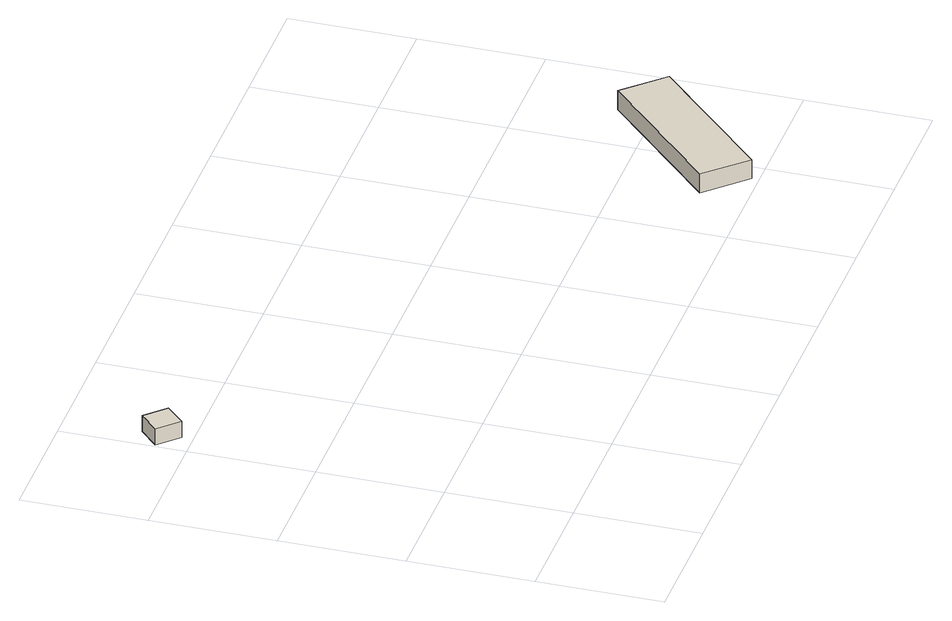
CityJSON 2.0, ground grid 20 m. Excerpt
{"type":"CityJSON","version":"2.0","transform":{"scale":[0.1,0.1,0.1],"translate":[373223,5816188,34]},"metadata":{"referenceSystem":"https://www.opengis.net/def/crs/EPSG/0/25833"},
"CityObjects":{
"building1":{"type":"Building","attributes":{"Gemeindeschluessel":"11000005","BezugspunktDach":"2200","function":"31001_9998","measuredHeight":2.86,"storeysAboveGround":1},"address":[{"country":"Germany","locality":"Berlin","thoroughfareNumber":"94 (3)","thoroughfareName":"Potsdamer Chaussee"}],"geometry":[{"type":"Solid","lod":"1","boundaries":[[[[0,1,2,3]],[[4,5,6,7]],[[4,7,3,2]],[[5,4,2,1]],[[6,5,1,0]],[[7,6,0,3]]]]}]},
"building2":{"type":"Building","attributes":{"Gemeindeschluessel":"11000005","BezugspunktDach":"2200","function":"31001_9998","measuredHeight":3.3,"storeysAboveGround":1},"address":[{"country":"Germany","locality":"Berlin","thoroughfareNumber":"94 (4)","thoroughfareName":"Potsdamer Chaussee"}],"geometry":[{"type":"Solid","lod":"1","boundaries":[[[[8,9,10,11]],[[12,13,14,15]],[[12,15,11,10]],[[13,12,10,9]],[[14,13,9,8]],[[15,14,8,11]]]]}]}
},
"vertices":[
[37,618,38],[67,648,38],[36,679,38],[6,650,38],[36,679,10],[67,648,10],[37,618,10],[6,650,10],
[936,2,65],[1124,186,65],[1064,248,65],[876,65,65],[1064,248,32],[1124,186,32],[936,2,32],[876,65,32]
]}
